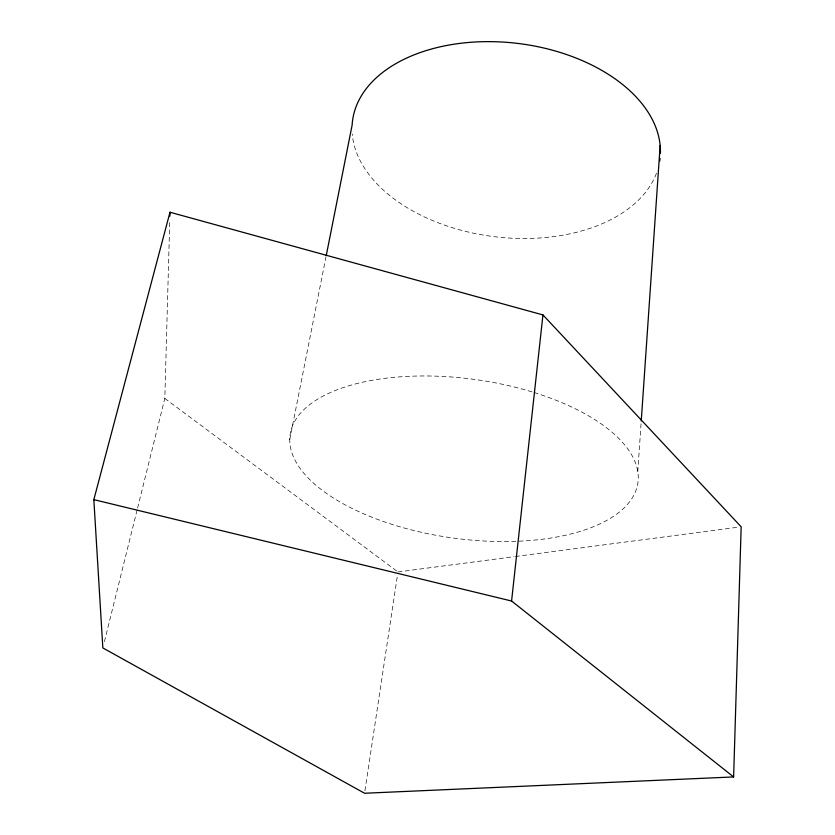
<?xml version="1.0" encoding="UTF-8"?>
<svg xmlns="http://www.w3.org/2000/svg" width="835" height="835" viewBox="0 0 835 835"><rect width="100%" height="100%" fill="white"/><g stroke="black" fill="none" stroke-linecap="round" stroke-linejoin="round"><path stroke-width="0.63" stroke-dasharray="4.17 3.13" d="M137.587 508.056L164.819 398.431L169.776 220.054M637.773 471.65L641.071 423.564M364.947 790.672L397.564 574.522M289.735 439.627L325.994 256.815M104.406 641.624L137.274 509.319M397.951 571.944L514.078 556.674M515.372 556.507L738.589 527.156M164.819 398.431L396.907 571.171M534.076 392.523A175.538 80.014 7.8 0 1 567.476 534.797A175.538 80.014 7.8 0 1 290.883 449.209A175.538 80.014 7.8 0 1 532.813 392.126M656.477 173.21A154.913 97.34 7 0 1 492.9 236.503A154.913 97.34 7 0 1 352.245 133.997"/><path stroke-width="1.25" d="M169.891 216.14L169.996 212.236L542.948 314.92L741.167 526.812L733.621 776.936L364.561 793.25L102.841 647.929L93.833 499.643L169.996 212.236M641.249 420.965L660.161 145.436M733.621 776.936L511.584 601.012L542.948 314.92M326.255 255.531L352.12 125.135A154.913 97.34 7 0 1 510.435 42.637A154.913 97.34 7 0 1 660.422 153.233M93.833 499.643L511.584 601.012M660.057 158.399A154.913 97.34 7 0 1 659.713 160.957"/></g></svg>
